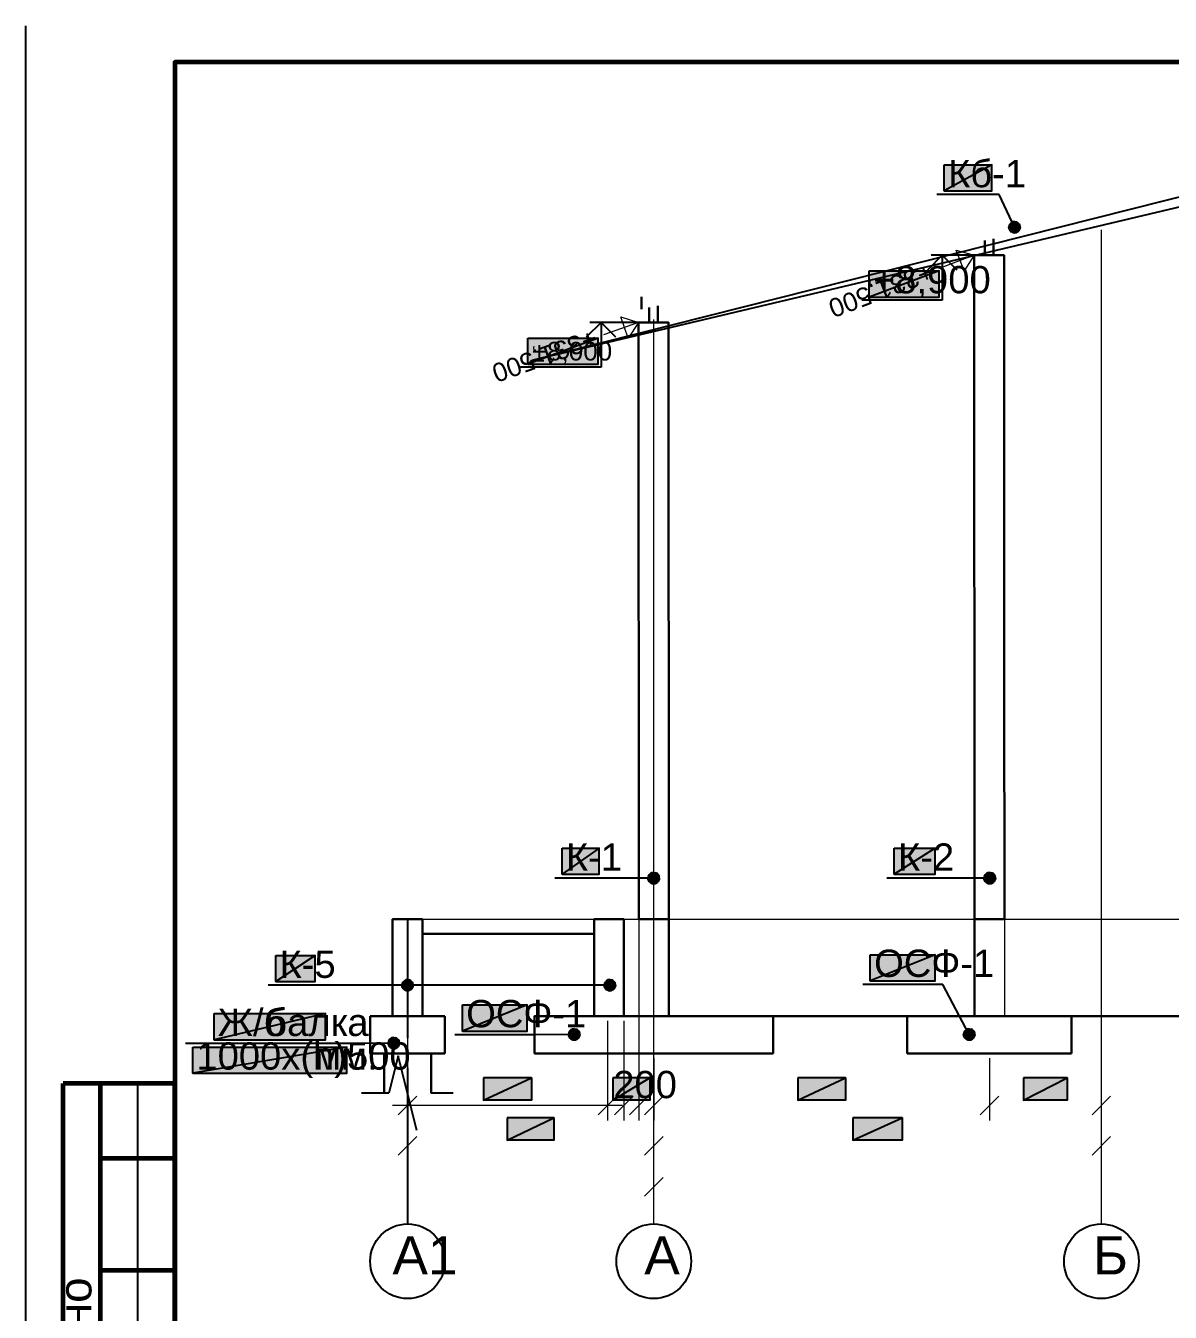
# Model space of a CAD drawing. Extents: x 8 to 21351, y 0 to 420.
# Drawn here: x 12431.9 to 12585.3, y 124.5 to 297 of the extents above; entities that cross this region are included whole.
import ezdxf

# ---------------------------------------------------------------- set-up
doc = ezdxf.new("R2010")
doc.units = 0
doc.linetypes.add('TEYPDFCAD_CENTER', pattern=[20, 12, -3, 2, -3])
for name, color, linetype in [('PDF_ВЫНОСКИ', 7, 'Continuous'), ('PDF_ОСИ', 7, 'Continuous'), ('PDF_ОТМЕТКИ', 7, 'Continuous'), ('TEY_REVIEW_AXIS', 7, 'Continuous'), ('TEY_REVIEW_LEADER', 7, 'Continuous')]:
    doc.layers.add(name, color=color, linetype=linetype)
doc.styles.add('TEYPDFCAD_TEXT', font='arial.ttf')
doc.dimstyles.new('TEYPDFCAD_SCALE_1', dxfattribs={"dimtxt": 2.5, "dimasz": 2.5, "dimexe": 1.25, "dimexo": 0.75, "dimtad": 1, "dimdsep": 46, "dimtxsty": 'Standard', "dimcen": 0.09, "dimadec": 0, "dimazin": 0, "dimtfac": 1, "dimtofl": 0, "dimtmove": 0, "dimatfit": 3, "dimfxl": 1, "dimarcsym": 0})

# ---------------------------------------------------------------- blocks, each defined once
blk = doc.blocks.new('TEY_AXIS')
at = {"layer": 'PDF_ОСИ', "linetype": 'TEYPDFCAD_CENTER', "lineweight": 9}
blk.add_line((0, 0), (1, 0), dxfattribs=at)
blk = doc.blocks.new('TEY_LEVEL')
at = {"layer": 'PDF_ОТМЕТКИ', "lineweight": 9}
blk.add_line((0, 0), (5, 0), dxfattribs=at)
blk.add_lwpolyline([(0, 0), (2, 1.5), (2, -1.5)], close=True, dxfattribs=at)
at = {"layer": 'PDF_ОТМЕТКИ', "style": 'TEYPDFCAD_TEXT'}
blk.add_text('+331,500', height=2.5, dxfattribs=at).set_placement((6, -1.25))

msp = doc.modelspace()

# ---------------------------------------------------------------- hatches: boundary and pattern name
at = {"true_color": 0xffffff}
h = msp.add_hatch(color=0, dxfattribs=at)
h.paths.add_polyline_path([(12555.03, 278.32), (12561.4, 278.32), (12555.03, 274.81)])
h.paths.add_polyline_path([(12561.4, 278.32), (12555.03, 274.81), (12561.4, 274.81)])
h = msp.add_hatch(color=7)
h.paths.add_polyline_path([(12563.75, 270.19), (12563.71, 269.96), (12564.47, 269.96)])
h.paths.add_polyline_path([(12563.71, 269.96), (12564.47, 269.96), (12563.75, 269.73)])
h.paths.add_polyline_path([(12564.47, 269.96), (12563.75, 269.73), (12563.85, 269.52)])
h = msp.add_hatch(color=7)
h.paths.add_polyline_path([(12564.24, 270.66), (12564.02, 270.55), (12564.47, 269.96)])
h.paths.add_polyline_path([(12564.02, 270.55), (12564.47, 269.96), (12563.85, 270.38)])
h.paths.add_polyline_path([(12564.47, 269.96), (12563.85, 270.38), (12563.75, 270.19)])
h = msp.add_hatch(color=7)
h.paths.add_polyline_path([(12563.85, 269.52), (12564.02, 269.35), (12564.47, 269.96)])
h.paths.add_polyline_path([(12564.02, 269.35), (12564.47, 269.96), (12564.24, 269.24)])
h.paths.add_polyline_path([(12564.47, 269.96), (12564.24, 269.24), (12564.47, 269.2)])
h = msp.add_hatch(color=7)
h.paths.add_polyline_path([(12564.89, 270.55), (12564.7, 270.66), (12564.47, 269.96)])
h.paths.add_polyline_path([(12564.7, 270.66), (12564.47, 269.96), (12564.47, 270.7)])
h.paths.add_polyline_path([(12564.47, 269.96), (12564.47, 270.7), (12564.24, 270.66)])
h = msp.add_hatch(color=7)
h.paths.add_polyline_path([(12565.21, 269.96), (12565.17, 270.19), (12564.47, 269.96)])
h.paths.add_polyline_path([(12565.17, 270.19), (12564.47, 269.96), (12565.06, 270.38)])
h.paths.add_polyline_path([(12564.47, 269.96), (12565.06, 270.38), (12564.89, 270.55)])
h = msp.add_hatch(color=7)
h.paths.add_polyline_path([(12564.47, 269.2), (12564.7, 269.24), (12564.47, 269.96)])
h.paths.add_polyline_path([(12564.7, 269.24), (12564.47, 269.96), (12564.89, 269.35)])
h.paths.add_polyline_path([(12564.47, 269.96), (12564.89, 269.35), (12565.06, 269.52)])
h = msp.add_hatch(color=7)
h.paths.add_polyline_path([(12565.06, 269.52), (12565.17, 269.73), (12564.47, 269.96)])
h.paths.add_polyline_path([(12565.17, 269.73), (12564.47, 269.96), (12565.21, 269.96)])
h = msp.add_hatch(color=0, dxfattribs=at)
h.paths.add_polyline_path([(12544.97, 264.08), (12554.37, 264.08), (12544.97, 260.58)])
h.paths.add_polyline_path([(12554.37, 264.08), (12544.97, 260.58), (12554.37, 260.58)])
h = msp.add_hatch(color=0, dxfattribs=at)
h.paths.add_polyline_path([(12499.23, 255.08), (12508.63, 255.08), (12499.23, 251.59)])
h.paths.add_polyline_path([(12508.63, 255.08), (12499.23, 251.59), (12508.63, 251.59)])
h = msp.add_hatch(color=0, dxfattribs=at)
h.paths.add_polyline_path([(12503.83, 186.67), (12508.76, 186.67), (12503.83, 183.18)])
h.paths.add_polyline_path([(12508.76, 186.67), (12503.83, 183.18), (12508.76, 183.18)])
h = msp.add_hatch(color=0, dxfattribs=at)
h.paths.add_polyline_path([(12548.34, 186.67), (12553.8, 186.67), (12548.34, 183.18)])
h.paths.add_polyline_path([(12553.8, 186.67), (12548.34, 183.18), (12553.8, 183.18)])
h = msp.add_hatch(color=7)
h.paths.add_polyline_path([(12515.36, 182.9), (12515.34, 182.67), (12516.08, 182.67)])
h.paths.add_polyline_path([(12515.34, 182.67), (12516.08, 182.67), (12515.36, 182.44)])
h.paths.add_polyline_path([(12516.08, 182.67), (12515.36, 182.44), (12515.47, 182.22)])
h = msp.add_hatch(color=7)
h.paths.add_polyline_path([(12515.85, 183.39), (12515.64, 183.28), (12516.08, 182.67)])
h.paths.add_polyline_path([(12515.64, 183.28), (12516.08, 182.67), (12515.47, 183.11)])
h.paths.add_polyline_path([(12516.08, 182.67), (12515.47, 183.11), (12515.36, 182.9)])
h = msp.add_hatch(color=7)
h.paths.add_polyline_path([(12516.53, 183.28), (12516.31, 183.39), (12516.08, 182.67)])
h.paths.add_polyline_path([(12516.31, 183.39), (12516.08, 182.67), (12516.08, 183.43)])
h.paths.add_polyline_path([(12516.08, 182.67), (12516.08, 183.43), (12515.85, 183.39)])
h = msp.add_hatch(color=7)
h.paths.add_polyline_path([(12516.82, 182.67), (12516.8, 182.9), (12516.08, 182.67)])
h.paths.add_polyline_path([(12516.8, 182.9), (12516.08, 182.67), (12516.69, 183.11)])
h.paths.add_polyline_path([(12516.08, 182.67), (12516.69, 183.11), (12516.53, 183.28)])
h = msp.add_hatch(color=7)
h.paths.add_polyline_path([(12560.4, 182.9), (12560.38, 182.67), (12561.12, 182.67)])
h.paths.add_polyline_path([(12560.38, 182.67), (12561.12, 182.67), (12560.4, 182.44)])
h.paths.add_polyline_path([(12561.12, 182.67), (12560.4, 182.44), (12560.51, 182.22)])
h = msp.add_hatch(color=7)
h.paths.add_polyline_path([(12560.89, 183.39), (12560.68, 183.28), (12561.12, 182.67)])
h.paths.add_polyline_path([(12560.68, 183.28), (12561.12, 182.67), (12560.51, 183.11)])
h.paths.add_polyline_path([(12561.12, 182.67), (12560.51, 183.11), (12560.4, 182.9)])
h = msp.add_hatch(color=7)
h.paths.add_polyline_path([(12561.57, 183.28), (12561.36, 183.39), (12561.12, 182.67)])
h.paths.add_polyline_path([(12561.36, 183.39), (12561.12, 182.67), (12561.12, 183.43)])
h.paths.add_polyline_path([(12561.12, 182.67), (12561.12, 183.43), (12560.89, 183.39)])
h = msp.add_hatch(color=7)
h.paths.add_polyline_path([(12561.89, 182.67), (12561.84, 182.9), (12561.12, 182.67)])
h.paths.add_polyline_path([(12561.84, 182.9), (12561.12, 182.67), (12561.74, 183.11)])
h.paths.add_polyline_path([(12561.12, 182.67), (12561.74, 183.11), (12561.57, 183.28)])
h = msp.add_hatch(color=7)
h.paths.add_polyline_path([(12515.47, 182.22), (12515.64, 182.08), (12516.08, 182.67)])
h.paths.add_polyline_path([(12515.64, 182.08), (12516.08, 182.67), (12515.85, 181.97)])
h.paths.add_polyline_path([(12516.08, 182.67), (12515.85, 181.97), (12516.08, 181.93)])
h = msp.add_hatch(color=7)
h.paths.add_polyline_path([(12516.08, 181.93), (12516.31, 181.97), (12516.08, 182.67)])
h.paths.add_polyline_path([(12516.31, 181.97), (12516.08, 182.67), (12516.53, 182.08)])
h.paths.add_polyline_path([(12516.08, 182.67), (12516.53, 182.08), (12516.69, 182.22)])
h = msp.add_hatch(color=7)
h.paths.add_polyline_path([(12516.69, 182.22), (12516.8, 182.44), (12516.08, 182.67)])
h.paths.add_polyline_path([(12516.8, 182.44), (12516.08, 182.67), (12516.82, 182.67)])
h = msp.add_hatch(color=7)
h.paths.add_polyline_path([(12560.51, 182.22), (12560.68, 182.08), (12561.12, 182.67)])
h.paths.add_polyline_path([(12560.68, 182.08), (12561.12, 182.67), (12560.89, 181.97)])
h.paths.add_polyline_path([(12561.12, 182.67), (12560.89, 181.97), (12561.12, 181.93)])
h = msp.add_hatch(color=7)
h.paths.add_polyline_path([(12561.12, 181.93), (12561.36, 181.97), (12561.12, 182.67)])
h.paths.add_polyline_path([(12561.36, 181.97), (12561.12, 182.67), (12561.57, 182.08)])
h.paths.add_polyline_path([(12561.12, 182.67), (12561.57, 182.08), (12561.74, 182.22)])
h = msp.add_hatch(color=7)
h.paths.add_polyline_path([(12561.74, 182.22), (12561.84, 182.44), (12561.12, 182.67)])
h.paths.add_polyline_path([(12561.84, 182.44), (12561.12, 182.67), (12561.89, 182.67)])
h = msp.add_hatch(color=0, dxfattribs=at)
h.paths.add_polyline_path([(12465.41, 172.3), (12470.7, 172.3), (12465.41, 168.8)])
h.paths.add_polyline_path([(12470.7, 172.3), (12465.41, 168.8), (12470.7, 168.8)])
h = msp.add_hatch(color=0, dxfattribs=at)
h.paths.add_polyline_path([(12545.12, 172.4), (12553.82, 172.4), (12545.12, 168.91)])
h.paths.add_polyline_path([(12553.82, 172.4), (12545.12, 168.91), (12553.82, 168.91)])
h = msp.add_hatch(color=7)
h.paths.add_polyline_path([(12482.38, 168.53), (12482.34, 168.3), (12483.08, 168.3)])
h.paths.add_polyline_path([(12482.34, 168.3), (12483.08, 168.3), (12482.38, 168.06)])
h.paths.add_polyline_path([(12483.08, 168.3), (12482.38, 168.06), (12482.49, 167.85)])
h = msp.add_hatch(color=7)
h.paths.add_polyline_path([(12482.85, 169.02), (12482.66, 168.91), (12483.08, 168.3)])
h.paths.add_polyline_path([(12482.66, 168.91), (12483.08, 168.3), (12482.49, 168.74)])
h.paths.add_polyline_path([(12483.08, 168.3), (12482.49, 168.74), (12482.38, 168.53)])
h = msp.add_hatch(color=7)
h.paths.add_polyline_path([(12482.49, 167.85), (12482.66, 167.7), (12483.08, 168.3)])
h.paths.add_polyline_path([(12482.66, 167.7), (12483.08, 168.3), (12482.85, 167.6)])
h.paths.add_polyline_path([(12483.08, 168.3), (12482.85, 167.6), (12483.08, 167.56)])
h = msp.add_hatch(color=7)
h.paths.add_polyline_path([(12483.53, 168.91), (12483.32, 169.02), (12483.08, 168.3)])
h.paths.add_polyline_path([(12483.32, 169.02), (12483.08, 168.3), (12483.08, 169.06)])
h.paths.add_polyline_path([(12483.08, 168.3), (12483.08, 169.06), (12482.85, 169.02)])
h = msp.add_hatch(color=7)
h.paths.add_polyline_path([(12483.84, 168.3), (12483.8, 168.53), (12483.08, 168.3)])
h.paths.add_polyline_path([(12483.8, 168.53), (12483.08, 168.3), (12483.7, 168.74)])
h.paths.add_polyline_path([(12483.08, 168.3), (12483.7, 168.74), (12483.53, 168.91)])
h = msp.add_hatch(color=7)
h.paths.add_polyline_path([(12483.08, 167.56), (12483.32, 167.6), (12483.08, 168.3)])
h.paths.add_polyline_path([(12483.32, 167.6), (12483.08, 168.3), (12483.53, 167.7)])
h.paths.add_polyline_path([(12483.08, 168.3), (12483.53, 167.7), (12483.7, 167.85)])
h = msp.add_hatch(color=7)
h.paths.add_polyline_path([(12483.7, 167.85), (12483.8, 168.06), (12483.08, 168.3)])
h.paths.add_polyline_path([(12483.8, 168.06), (12483.08, 168.3), (12483.84, 168.3)])
h = msp.add_hatch(color=7)
h.paths.add_polyline_path([(12509.5, 168.53), (12509.46, 168.3), (12510.22, 168.3)])
h.paths.add_polyline_path([(12509.46, 168.3), (12510.22, 168.3), (12509.5, 168.06)])
h.paths.add_polyline_path([(12510.22, 168.3), (12509.5, 168.06), (12509.6, 167.85)])
h = msp.add_hatch(color=7)
h.paths.add_polyline_path([(12509.99, 169.02), (12509.77, 168.91), (12510.22, 168.3)])
h.paths.add_polyline_path([(12509.77, 168.91), (12510.22, 168.3), (12509.6, 168.74)])
h.paths.add_polyline_path([(12510.22, 168.3), (12509.6, 168.74), (12509.5, 168.53)])
h = msp.add_hatch(color=7)
h.paths.add_polyline_path([(12509.6, 167.85), (12509.77, 167.7), (12510.22, 168.3)])
h.paths.add_polyline_path([(12509.77, 167.7), (12510.22, 168.3), (12509.99, 167.6)])
h.paths.add_polyline_path([(12510.22, 168.3), (12509.99, 167.6), (12510.22, 167.56)])
h = msp.add_hatch(color=7)
h.paths.add_polyline_path([(12510.64, 168.91), (12510.43, 169.02), (12510.22, 168.3)])
h.paths.add_polyline_path([(12510.43, 169.02), (12510.22, 168.3), (12510.22, 169.06)])
h.paths.add_polyline_path([(12510.22, 168.3), (12510.22, 169.06), (12509.99, 169.02)])
h = msp.add_hatch(color=7)
h.paths.add_polyline_path([(12510.96, 168.3), (12510.92, 168.53), (12510.22, 168.3)])
h.paths.add_polyline_path([(12510.92, 168.53), (12510.22, 168.3), (12510.81, 168.74)])
h.paths.add_polyline_path([(12510.22, 168.3), (12510.81, 168.74), (12510.64, 168.91)])
h = msp.add_hatch(color=7)
h.paths.add_polyline_path([(12510.22, 167.56), (12510.43, 167.6), (12510.22, 168.3)])
h.paths.add_polyline_path([(12510.43, 167.6), (12510.22, 168.3), (12510.64, 167.7)])
h.paths.add_polyline_path([(12510.22, 168.3), (12510.64, 167.7), (12510.81, 167.85)])
h = msp.add_hatch(color=7)
h.paths.add_polyline_path([(12510.81, 167.85), (12510.92, 168.06), (12510.22, 168.3)])
h.paths.add_polyline_path([(12510.92, 168.06), (12510.22, 168.3), (12510.96, 168.3)])
h = msp.add_hatch(color=0, dxfattribs=at)
h.paths.add_polyline_path([(12490.45, 165.67), (12499.13, 165.67), (12490.45, 162.16)])
h.paths.add_polyline_path([(12499.13, 165.67), (12490.45, 162.16), (12499.13, 162.16)])
h = msp.add_hatch(color=0, dxfattribs=at)
h.paths.add_polyline_path([(12457.15, 164.51), (12472.1, 164.51), (12457.15, 160.99)])
h.paths.add_polyline_path([(12472.1, 164.51), (12457.15, 160.99), (12472.1, 160.99)])
h = msp.add_hatch(color=7)
h.paths.add_polyline_path([(12505.18, 162.41), (12504.97, 162.31), (12505.41, 161.69)])
h.paths.add_polyline_path([(12504.97, 162.31), (12505.41, 161.69), (12504.8, 162.14)])
h.paths.add_polyline_path([(12505.41, 161.69), (12504.8, 162.14), (12504.69, 161.93)])
h = msp.add_hatch(color=7)
h.paths.add_polyline_path([(12505.86, 162.31), (12505.65, 162.41), (12505.41, 161.69)])
h.paths.add_polyline_path([(12505.65, 162.41), (12505.41, 161.69), (12505.41, 162.45)])
h.paths.add_polyline_path([(12505.41, 161.69), (12505.41, 162.45), (12505.18, 162.41)])
h = msp.add_hatch(color=7)
h.paths.add_polyline_path([(12506.18, 161.69), (12506.13, 161.93), (12505.41, 161.69)])
h.paths.add_polyline_path([(12506.13, 161.93), (12505.41, 161.69), (12506.03, 162.14)])
h.paths.add_polyline_path([(12505.41, 161.69), (12506.03, 162.14), (12505.86, 162.31)])
h = msp.add_hatch(color=7)
h.paths.add_polyline_path([(12558.16, 162.41), (12557.95, 162.31), (12558.39, 161.69)])
h.paths.add_polyline_path([(12557.95, 162.31), (12558.39, 161.69), (12557.78, 162.14)])
h.paths.add_polyline_path([(12558.39, 161.69), (12557.78, 162.14), (12557.67, 161.93)])
h = msp.add_hatch(color=7)
h.paths.add_polyline_path([(12558.82, 162.31), (12558.63, 162.41), (12558.39, 161.69)])
h.paths.add_polyline_path([(12558.63, 162.41), (12558.39, 161.69), (12558.39, 162.45)])
h.paths.add_polyline_path([(12558.39, 161.69), (12558.39, 162.45), (12558.16, 162.41)])
h = msp.add_hatch(color=7)
h.paths.add_polyline_path([(12559.13, 161.69), (12559.09, 161.93), (12558.39, 161.69)])
h.paths.add_polyline_path([(12559.09, 161.93), (12558.39, 161.69), (12558.99, 162.14)])
h.paths.add_polyline_path([(12558.39, 161.69), (12558.99, 162.14), (12558.82, 162.31)])
h = msp.add_hatch(color=7)
h.paths.add_polyline_path([(12480.52, 160.76), (12480.48, 160.53), (12481.24, 160.53)])
h.paths.add_polyline_path([(12480.48, 160.53), (12481.24, 160.53), (12480.52, 160.3)])
h.paths.add_polyline_path([(12481.24, 160.53), (12480.52, 160.3), (12480.63, 160.08)])
h = msp.add_hatch(color=7)
h.paths.add_polyline_path([(12481.01, 161.25), (12480.8, 161.14), (12481.24, 160.53)])
h.paths.add_polyline_path([(12480.8, 161.14), (12481.24, 160.53), (12480.63, 160.97)])
h.paths.add_polyline_path([(12481.24, 160.53), (12480.63, 160.97), (12480.52, 160.76)])
h = msp.add_hatch(color=7)
h.paths.add_polyline_path([(12480.63, 160.08), (12480.8, 159.94), (12481.24, 160.53)])
h.paths.add_polyline_path([(12480.8, 159.94), (12481.24, 160.53), (12481.01, 159.83)])
h.paths.add_polyline_path([(12481.24, 160.53), (12481.01, 159.83), (12481.24, 159.79)])
h = msp.add_hatch(color=7)
h.paths.add_polyline_path([(12481.69, 161.14), (12481.47, 161.25), (12481.24, 160.53)])
h.paths.add_polyline_path([(12481.47, 161.25), (12481.24, 160.53), (12481.24, 161.29)])
h.paths.add_polyline_path([(12481.24, 160.53), (12481.24, 161.29), (12481.01, 161.25)])
h = msp.add_hatch(color=7)
h.paths.add_polyline_path([(12481.98, 160.53), (12481.96, 160.76), (12481.24, 160.53)])
h.paths.add_polyline_path([(12481.96, 160.76), (12481.24, 160.53), (12481.85, 160.97)])
h.paths.add_polyline_path([(12481.24, 160.53), (12481.85, 160.97), (12481.69, 161.14)])
h = msp.add_hatch(color=7)
h.paths.add_polyline_path([(12481.24, 159.79), (12481.47, 159.83), (12481.24, 160.53)])
h.paths.add_polyline_path([(12481.47, 159.83), (12481.24, 160.53), (12481.69, 159.94)])
h.paths.add_polyline_path([(12481.24, 160.53), (12481.69, 159.94), (12481.85, 160.08)])
h = msp.add_hatch(color=7)
h.paths.add_polyline_path([(12481.85, 160.08), (12481.96, 160.3), (12481.24, 160.53)])
h.paths.add_polyline_path([(12481.96, 160.3), (12481.24, 160.53), (12481.98, 160.53)])
h = msp.add_hatch(color=7)
h.paths.add_polyline_path([(12504.69, 161.93), (12504.67, 161.69), (12505.41, 161.69)])
h.paths.add_polyline_path([(12504.67, 161.69), (12505.41, 161.69), (12504.69, 161.48)])
h.paths.add_polyline_path([(12505.41, 161.69), (12504.69, 161.48), (12504.8, 161.27)])
h = msp.add_hatch(color=7)
h.paths.add_polyline_path([(12504.8, 161.27), (12504.97, 161.1), (12505.41, 161.69)])
h.paths.add_polyline_path([(12504.97, 161.1), (12505.41, 161.69), (12505.18, 160.99)])
h.paths.add_polyline_path([(12505.41, 161.69), (12505.18, 160.99), (12505.41, 160.95)])
h = msp.add_hatch(color=7)
h.paths.add_polyline_path([(12505.41, 160.95), (12505.65, 160.99), (12505.41, 161.69)])
h.paths.add_polyline_path([(12505.65, 160.99), (12505.41, 161.69), (12505.86, 161.1)])
h.paths.add_polyline_path([(12505.41, 161.69), (12505.86, 161.1), (12506.03, 161.27)])
h = msp.add_hatch(color=7)
h.paths.add_polyline_path([(12506.03, 161.27), (12506.13, 161.48), (12505.41, 161.69)])
h.paths.add_polyline_path([(12506.13, 161.48), (12505.41, 161.69), (12506.18, 161.69)])
h = msp.add_hatch(color=7)
h.paths.add_polyline_path([(12557.67, 161.93), (12557.63, 161.69), (12558.39, 161.69)])
h.paths.add_polyline_path([(12557.63, 161.69), (12558.39, 161.69), (12557.67, 161.48)])
h.paths.add_polyline_path([(12558.39, 161.69), (12557.67, 161.48), (12557.78, 161.27)])
h = msp.add_hatch(color=7)
h.paths.add_polyline_path([(12557.78, 161.27), (12557.95, 161.1), (12558.39, 161.69)])
h.paths.add_polyline_path([(12557.95, 161.1), (12558.39, 161.69), (12558.16, 160.99)])
h.paths.add_polyline_path([(12558.39, 161.69), (12558.16, 160.99), (12558.39, 160.95)])
h = msp.add_hatch(color=7)
h.paths.add_polyline_path([(12558.39, 160.95), (12558.63, 160.99), (12558.39, 161.69)])
h.paths.add_polyline_path([(12558.63, 160.99), (12558.39, 161.69), (12558.82, 161.1)])
h.paths.add_polyline_path([(12558.39, 161.69), (12558.82, 161.1), (12558.99, 161.27)])
h = msp.add_hatch(color=7)
h.paths.add_polyline_path([(12558.99, 161.27), (12559.09, 161.48), (12558.39, 161.69)])
h.paths.add_polyline_path([(12559.09, 161.48), (12558.39, 161.69), (12559.13, 161.69)])
h = msp.add_hatch(color=0, dxfattribs=at)
h.paths.add_polyline_path([(12454.3, 160), (12474.95, 160), (12454.3, 156.51)])
h.paths.add_polyline_path([(12474.95, 160), (12454.3, 156.51), (12474.95, 156.51)])
h = msp.add_hatch(color=0, dxfattribs=at)
h.paths.add_polyline_path([(12493.28, 155.91), (12493.28, 152.91), (12499.7, 155.91)])
h.paths.add_polyline_path([(12493.28, 152.91), (12499.7, 155.91), (12499.7, 152.91)])
h = msp.add_hatch(color=0, dxfattribs=at)
h.paths.add_polyline_path([(12510.6, 155.91), (12510.6, 152.91), (12515.57, 155.91)])
h.paths.add_polyline_path([(12510.6, 152.91), (12515.57, 155.91), (12515.57, 152.91)])
h = msp.add_hatch(color=0, dxfattribs=at)
h.paths.add_polyline_path([(12535.39, 155.91), (12535.39, 152.91), (12541.8, 155.91)])
h.paths.add_polyline_path([(12535.39, 152.91), (12541.8, 155.91), (12541.8, 152.91)])
h = msp.add_hatch(color=0, dxfattribs=at)
h.paths.add_polyline_path([(12565.65, 155.91), (12565.65, 152.91), (12571.52, 155.91)])
h.paths.add_polyline_path([(12565.65, 152.91), (12571.52, 155.91), (12571.52, 152.91)])
h = msp.add_hatch(color=0, dxfattribs=at)
h.paths.add_polyline_path([(12496.46, 150.52), (12496.46, 147.51), (12502.68, 150.52)])
h.paths.add_polyline_path([(12496.46, 147.51), (12502.68, 150.52), (12502.68, 147.51)])
h = msp.add_hatch(color=0, dxfattribs=at)
h.paths.add_polyline_path([(12542.79, 150.52), (12542.79, 147.51), (12549.38, 150.52)])
h.paths.add_polyline_path([(12542.79, 147.51), (12549.38, 150.52), (12549.38, 147.51)])

# ---------------------------------------------------------------- linework, layer by layer
at = {"color": 7, "lineweight": 25}
for p, q in [((12562.39, 274.32), (12554.03, 274.32)), ((12564.47, 269.96), (12562.39, 274.32)), ((12554.77, 266.19), (12552.78, 264.18)), ((12559.05, 266.19), (12553.27, 266.19)), ((12556.78, 264.18), (12554.77, 266.19)), ((12509.03, 257.18), (12507.02, 255.19)), ((12514.05, 257.18), (12507.53, 257.18)), ((12511.02, 255.19), (12509.03, 257.18)), ((12509.75, 182.67), (12502.83, 182.67)), ((12516.08, 182.67), (12509.75, 182.67)), ((12554.79, 182.67), (12547.32, 182.67)), ((12561.12, 182.67), (12554.79, 182.67)), ((12471.69, 168.3), (12464.41, 168.3)), ((12483.08, 168.3), (12471.69, 168.3)), ((12481.83, 158.86), (12480.58, 153.84)), ((12483.08, 159.72), (12483.08, 158.73)), ((12483.08, 157.23), (12483.08, 141.29)), ((12479.93, 153.84), (12476.92, 153.84)), ((12480.58, 153.84), (12479.93, 153.84)), ((12489.22, 153.84), (12486.24, 153.84)), ((12483.08, 141.29), (12483.08, 136.27))]:
    msp.add_line(p, q, dxfattribs=at)
at = {"color": 0, "lineweight": 0, "true_color": 0xffffff}
for p, q in [((12555.03, 274.81), (12561.4, 274.81)), ((12544.97, 260.58), (12554.37, 260.58)), ((12499.23, 251.59), (12508.63, 251.59)), ((12503.83, 183.18), (12508.76, 183.18)), ((12548.34, 183.18), (12553.8, 183.18)), ((12465.41, 168.8), (12470.7, 168.8)), ((12545.12, 168.91), (12553.82, 168.91)), ((12457.15, 160.99), (12472.1, 160.99)), ((12490.45, 162.16), (12499.13, 162.16))]:
    msp.add_line(p, q, dxfattribs=at)
at = {"color": 7, "lineweight": 30}
for p, q in [((12560.47, 266.19), (12560.47, 268.18)), ((12561.65, 266.19), (12561.65, 268.41)), ((12514.45, 260.63), (12514.45, 258.97)), ((12515.47, 257.18), (12515.47, 259.19)), ((12516.65, 257.18), (12516.65, 259.42)), ((12478.09, 159.17), (12478.09, 164.17)), ((12478.09, 164.17), (12488.08, 164.17)), ((12488.08, 164.17), (12488.08, 159.17)), ((12488.08, 159.17), (12478.09, 159.17)), ((12479.93, 153.84), (12479.93, 159.17)), ((12486.24, 153.84), (12486.24, 159.17))]:
    msp.add_line(p, q, dxfattribs=at)
at = {"color": 7, "lineweight": 5}
for p, q in [((12478.09, 164.17), (12488.08, 164.17)), ((12483.08, 163.53), (12483.08, 150.16)), ((12516.1, 158.54), (12516.1, 150.16)), ((12561.08, 158.54), (12561.08, 150.16)), ((12576.09, 152.78), (12576.09, 154.16)), ((12576.09, 152.78), (12576.09, 154.16)), ((12484.33, 153.42), (12481.83, 150.92)), ((12508.65, 150.92), (12511.15, 153.42)), ((12513.33, 153.42), (12510.83, 150.92)), ((12512.82, 150.92), (12515.34, 153.42)), ((12517.35, 153.42), (12514.85, 150.92)), ((12562.33, 153.42), (12559.83, 150.92)), ((12559.83, 150.92), (12562.33, 153.42)), ((12577.34, 153.42), (12574.84, 150.92)), ((12574.84, 150.92), (12577.34, 153.42)), ((12516.08, 147.38), (12516.08, 148.76)), ((12576.09, 147.38), (12576.09, 148.76)), ((12576.09, 147.38), (12576.09, 148.76)), ((12484.33, 148.02), (12481.83, 145.5)), ((12517.33, 148.02), (12514.83, 145.5)), ((12514.83, 145.5), (12517.33, 148.02)), ((12577.34, 148.02), (12574.84, 145.5)), ((12574.84, 145.5), (12577.34, 148.02)), ((12517.33, 142.54), (12514.83, 140.04))]:
    msp.add_line(p, q, dxfattribs=at)
at = {"lineweight": 60}
for p, q in [((12441.91, 145.1), (12451.9, 145.1)), ((12441.91, 130.11), (12451.9, 130.11))]:
    msp.add_line(p, q, dxfattribs=at)
at = {"color": 0, "true_color": 0xffffff}
for points in [[(12555.03, 278.32), (12561.4, 278.32), (12555.03, 274.81)], [(12561.4, 278.32), (12555.03, 274.81), (12561.4, 274.81)], [(12544.97, 264.08), (12554.37, 264.08), (12544.97, 260.58)], [(12554.37, 264.08), (12544.97, 260.58), (12554.37, 260.58)], [(12499.23, 255.08), (12508.63, 255.08), (12499.23, 251.59)], [(12508.63, 255.08), (12499.23, 251.59), (12508.63, 251.59)], [(12503.83, 186.67), (12508.76, 186.67), (12503.83, 183.18)], [(12508.76, 186.67), (12503.83, 183.18), (12508.76, 183.18)], [(12548.34, 186.67), (12553.8, 186.67), (12548.34, 183.18)], [(12553.8, 186.67), (12548.34, 183.18), (12553.8, 183.18)], [(12465.41, 172.3), (12470.7, 172.3), (12465.41, 168.8)], [(12470.7, 172.3), (12465.41, 168.8), (12470.7, 168.8)], [(12545.12, 172.4), (12553.82, 172.4), (12545.12, 168.91)], [(12553.82, 172.4), (12545.12, 168.91), (12553.82, 168.91)], [(12490.45, 165.67), (12499.13, 165.67), (12490.45, 162.16)], [(12499.13, 165.67), (12490.45, 162.16), (12499.13, 162.16)], [(12457.15, 164.51), (12472.1, 164.51), (12457.15, 160.99)], [(12472.1, 164.51), (12457.15, 160.99), (12472.1, 160.99)], [(12454.3, 160), (12474.95, 160), (12454.3, 156.51)], [(12474.95, 160), (12454.3, 156.51), (12474.95, 156.51)], [(12493.28, 155.91), (12493.28, 152.91), (12499.7, 155.91)], [(12493.28, 152.91), (12499.7, 155.91), (12499.7, 152.91)], [(12510.6, 155.91), (12510.6, 152.91), (12515.57, 155.91)], [(12510.6, 152.91), (12515.57, 155.91), (12515.57, 152.91)], [(12535.39, 155.91), (12535.39, 152.91), (12541.8, 155.91)], [(12535.39, 152.91), (12541.8, 155.91), (12541.8, 152.91)], [(12565.65, 155.91), (12565.65, 152.91), (12571.52, 155.91)], [(12565.65, 152.91), (12571.52, 155.91), (12571.52, 152.91)], [(12496.46, 150.52), (12496.46, 147.51), (12502.68, 150.52)], [(12496.46, 147.51), (12502.68, 150.52), (12502.68, 147.51)], [(12542.79, 150.52), (12542.79, 147.51), (12549.38, 150.52)], [(12542.79, 147.51), (12549.38, 150.52), (12549.38, 147.51)]]:
    msp.add_lwpolyline(points, close=True, dxfattribs=at)
at = {"color": 7}
for points in [[(12563.75, 270.19), (12563.71, 269.96), (12564.47, 269.96)], [(12563.71, 269.96), (12564.47, 269.96), (12563.75, 269.73)], [(12564.47, 269.96), (12563.85, 270.38), (12563.75, 270.19)], [(12564.47, 269.96), (12563.75, 269.73), (12563.85, 269.52)], [(12564.02, 270.55), (12564.47, 269.96), (12563.85, 270.38)], [(12563.85, 269.52), (12564.02, 269.35), (12564.47, 269.96)], [(12564.24, 270.66), (12564.02, 270.55), (12564.47, 269.96)], [(12564.02, 269.35), (12564.47, 269.96), (12564.24, 269.24)], [(12564.47, 269.96), (12564.47, 270.7), (12564.24, 270.66)], [(12564.47, 269.96), (12564.24, 269.24), (12564.47, 269.2)], [(12564.7, 270.66), (12564.47, 269.96), (12564.47, 270.7)], [(12564.89, 270.55), (12564.7, 270.66), (12564.47, 269.96)], [(12564.47, 269.96), (12565.06, 270.38), (12564.89, 270.55)], [(12565.17, 270.19), (12564.47, 269.96), (12565.06, 270.38)], [(12565.21, 269.96), (12565.17, 270.19), (12564.47, 269.96)], [(12564.47, 269.2), (12564.7, 269.24), (12564.47, 269.96)], [(12564.7, 269.24), (12564.47, 269.96), (12564.89, 269.35)], [(12564.47, 269.96), (12564.89, 269.35), (12565.06, 269.52)], [(12565.06, 269.52), (12565.17, 269.73), (12564.47, 269.96)], [(12565.17, 269.73), (12564.47, 269.96), (12565.21, 269.96)], [(12515.36, 182.9), (12515.34, 182.67), (12516.08, 182.67)], [(12516.08, 182.67), (12515.47, 183.11), (12515.36, 182.9)], [(12515.64, 183.28), (12516.08, 182.67), (12515.47, 183.11)], [(12515.85, 183.39), (12515.64, 183.28), (12516.08, 182.67)], [(12516.08, 182.67), (12516.08, 183.43), (12515.85, 183.39)], [(12516.31, 183.39), (12516.08, 182.67), (12516.08, 183.43)], [(12516.53, 183.28), (12516.31, 183.39), (12516.08, 182.67)], [(12516.08, 182.67), (12516.69, 183.11), (12516.53, 183.28)], [(12516.8, 182.9), (12516.08, 182.67), (12516.69, 183.11)], [(12516.82, 182.67), (12516.8, 182.9), (12516.08, 182.67)], [(12560.4, 182.9), (12560.38, 182.67), (12561.12, 182.67)], [(12561.12, 182.67), (12560.51, 183.11), (12560.4, 182.9)], [(12560.68, 183.28), (12561.12, 182.67), (12560.51, 183.11)], [(12560.89, 183.39), (12560.68, 183.28), (12561.12, 182.67)], [(12561.12, 182.67), (12561.12, 183.43), (12560.89, 183.39)], [(12561.36, 183.39), (12561.12, 182.67), (12561.12, 183.43)], [(12561.57, 183.28), (12561.36, 183.39), (12561.12, 182.67)], [(12561.12, 182.67), (12561.74, 183.11), (12561.57, 183.28)], [(12561.84, 182.9), (12561.12, 182.67), (12561.74, 183.11)], [(12561.89, 182.67), (12561.84, 182.9), (12561.12, 182.67)], [(12515.34, 182.67), (12516.08, 182.67), (12515.36, 182.44)], [(12516.08, 182.67), (12515.36, 182.44), (12515.47, 182.22)], [(12515.47, 182.22), (12515.64, 182.08), (12516.08, 182.67)], [(12515.64, 182.08), (12516.08, 182.67), (12515.85, 181.97)], [(12516.08, 182.67), (12515.85, 181.97), (12516.08, 181.93)], [(12516.08, 181.93), (12516.31, 181.97), (12516.08, 182.67)], [(12516.31, 181.97), (12516.08, 182.67), (12516.53, 182.08)], [(12516.08, 182.67), (12516.53, 182.08), (12516.69, 182.22)], [(12516.69, 182.22), (12516.8, 182.44), (12516.08, 182.67)], [(12516.8, 182.44), (12516.08, 182.67), (12516.82, 182.67)], [(12560.38, 182.67), (12561.12, 182.67), (12560.4, 182.44)], [(12561.12, 182.67), (12560.4, 182.44), (12560.51, 182.22)], [(12560.51, 182.22), (12560.68, 182.08), (12561.12, 182.67)], [(12560.68, 182.08), (12561.12, 182.67), (12560.89, 181.97)], [(12561.12, 182.67), (12560.89, 181.97), (12561.12, 181.93)], [(12561.12, 181.93), (12561.36, 181.97), (12561.12, 182.67)], [(12561.36, 181.97), (12561.12, 182.67), (12561.57, 182.08)], [(12561.12, 182.67), (12561.57, 182.08), (12561.74, 182.22)], [(12561.74, 182.22), (12561.84, 182.44), (12561.12, 182.67)], [(12561.84, 182.44), (12561.12, 182.67), (12561.89, 182.67)], [(12482.38, 168.53), (12482.34, 168.3), (12483.08, 168.3)], [(12482.34, 168.3), (12483.08, 168.3), (12482.38, 168.06)], [(12483.08, 168.3), (12482.49, 168.74), (12482.38, 168.53)], [(12483.08, 168.3), (12482.38, 168.06), (12482.49, 167.85)], [(12482.66, 168.91), (12483.08, 168.3), (12482.49, 168.74)], [(12482.49, 167.85), (12482.66, 167.7), (12483.08, 168.3)], [(12482.85, 169.02), (12482.66, 168.91), (12483.08, 168.3)], [(12482.66, 167.7), (12483.08, 168.3), (12482.85, 167.6)], [(12483.08, 168.3), (12483.08, 169.06), (12482.85, 169.02)], [(12483.08, 168.3), (12482.85, 167.6), (12483.08, 167.56)], [(12483.32, 169.02), (12483.08, 168.3), (12483.08, 169.06)], [(12483.53, 168.91), (12483.32, 169.02), (12483.08, 168.3)], [(12483.08, 168.3), (12483.7, 168.74), (12483.53, 168.91)], [(12483.8, 168.53), (12483.08, 168.3), (12483.7, 168.74)], [(12483.84, 168.3), (12483.8, 168.53), (12483.08, 168.3)], [(12483.08, 167.56), (12483.32, 167.6), (12483.08, 168.3)], [(12483.32, 167.6), (12483.08, 168.3), (12483.53, 167.7)], [(12483.08, 168.3), (12483.53, 167.7), (12483.7, 167.85)], [(12483.7, 167.85), (12483.8, 168.06), (12483.08, 168.3)], [(12483.8, 168.06), (12483.08, 168.3), (12483.84, 168.3)], [(12509.5, 168.53), (12509.46, 168.3), (12510.22, 168.3)], [(12509.46, 168.3), (12510.22, 168.3), (12509.5, 168.06)], [(12510.22, 168.3), (12509.6, 168.74), (12509.5, 168.53)], [(12510.22, 168.3), (12509.5, 168.06), (12509.6, 167.85)], [(12509.77, 168.91), (12510.22, 168.3), (12509.6, 168.74)], [(12509.6, 167.85), (12509.77, 167.7), (12510.22, 168.3)], [(12509.99, 169.02), (12509.77, 168.91), (12510.22, 168.3)], [(12509.77, 167.7), (12510.22, 168.3), (12509.99, 167.6)], [(12510.22, 168.3), (12510.22, 169.06), (12509.99, 169.02)], [(12510.22, 168.3), (12509.99, 167.6), (12510.22, 167.56)], [(12510.43, 169.02), (12510.22, 168.3), (12510.22, 169.06)], [(12510.64, 168.91), (12510.43, 169.02), (12510.22, 168.3)], [(12510.22, 168.3), (12510.81, 168.74), (12510.64, 168.91)], [(12510.92, 168.53), (12510.22, 168.3), (12510.81, 168.74)], [(12510.96, 168.3), (12510.92, 168.53), (12510.22, 168.3)], [(12510.22, 167.56), (12510.43, 167.6), (12510.22, 168.3)], [(12510.43, 167.6), (12510.22, 168.3), (12510.64, 167.7)], [(12510.22, 168.3), (12510.64, 167.7), (12510.81, 167.85)], [(12510.81, 167.85), (12510.92, 168.06), (12510.22, 168.3)], [(12510.92, 168.06), (12510.22, 168.3), (12510.96, 168.3)], [(12504.97, 162.31), (12505.41, 161.69), (12504.8, 162.14)], [(12505.18, 162.41), (12504.97, 162.31), (12505.41, 161.69)], [(12505.41, 161.69), (12505.41, 162.45), (12505.18, 162.41)], [(12505.65, 162.41), (12505.41, 161.69), (12505.41, 162.45)], [(12505.86, 162.31), (12505.65, 162.41), (12505.41, 161.69)], [(12505.41, 161.69), (12506.03, 162.14), (12505.86, 162.31)], [(12557.95, 162.31), (12558.39, 161.69), (12557.78, 162.14)], [(12558.16, 162.41), (12557.95, 162.31), (12558.39, 161.69)], [(12558.39, 161.69), (12558.39, 162.45), (12558.16, 162.41)], [(12558.63, 162.41), (12558.39, 161.69), (12558.39, 162.45)], [(12558.82, 162.31), (12558.63, 162.41), (12558.39, 161.69)], [(12558.39, 161.69), (12558.99, 162.14), (12558.82, 162.31)], [(12480.52, 160.76), (12480.48, 160.53), (12481.24, 160.53)], [(12480.48, 160.53), (12481.24, 160.53), (12480.52, 160.3)], [(12481.24, 160.53), (12480.63, 160.97), (12480.52, 160.76)], [(12481.24, 160.53), (12480.52, 160.3), (12480.63, 160.08)], [(12480.8, 161.14), (12481.24, 160.53), (12480.63, 160.97)], [(12480.63, 160.08), (12480.8, 159.94), (12481.24, 160.53)], [(12481.01, 161.25), (12480.8, 161.14), (12481.24, 160.53)], [(12480.8, 159.94), (12481.24, 160.53), (12481.01, 159.83)], [(12481.24, 160.53), (12481.24, 161.29), (12481.01, 161.25)], [(12481.24, 160.53), (12481.01, 159.83), (12481.24, 159.79)], [(12481.47, 161.25), (12481.24, 160.53), (12481.24, 161.29)], [(12481.69, 161.14), (12481.47, 161.25), (12481.24, 160.53)], [(12481.24, 160.53), (12481.85, 160.97), (12481.69, 161.14)], [(12481.96, 160.76), (12481.24, 160.53), (12481.85, 160.97)], [(12481.98, 160.53), (12481.96, 160.76), (12481.24, 160.53)], [(12481.24, 159.79), (12481.47, 159.83), (12481.24, 160.53)], [(12481.47, 159.83), (12481.24, 160.53), (12481.69, 159.94)], [(12481.24, 160.53), (12481.69, 159.94), (12481.85, 160.08)], [(12481.85, 160.08), (12481.96, 160.3), (12481.24, 160.53)], [(12481.96, 160.3), (12481.24, 160.53), (12481.98, 160.53)], [(12504.69, 161.93), (12504.67, 161.69), (12505.41, 161.69)], [(12504.67, 161.69), (12505.41, 161.69), (12504.69, 161.48)], [(12505.41, 161.69), (12504.8, 162.14), (12504.69, 161.93)], [(12505.41, 161.69), (12504.69, 161.48), (12504.8, 161.27)], [(12504.8, 161.27), (12504.97, 161.1), (12505.41, 161.69)], [(12504.97, 161.1), (12505.41, 161.69), (12505.18, 160.99)], [(12505.41, 161.69), (12505.18, 160.99), (12505.41, 160.95)], [(12506.13, 161.93), (12505.41, 161.69), (12506.03, 162.14)], [(12506.18, 161.69), (12506.13, 161.93), (12505.41, 161.69)], [(12505.41, 160.95), (12505.65, 160.99), (12505.41, 161.69)], [(12505.65, 160.99), (12505.41, 161.69), (12505.86, 161.1)], [(12505.41, 161.69), (12505.86, 161.1), (12506.03, 161.27)], [(12506.03, 161.27), (12506.13, 161.48), (12505.41, 161.69)], [(12506.13, 161.48), (12505.41, 161.69), (12506.18, 161.69)], [(12557.67, 161.93), (12557.63, 161.69), (12558.39, 161.69)], [(12557.63, 161.69), (12558.39, 161.69), (12557.67, 161.48)], [(12558.39, 161.69), (12557.78, 162.14), (12557.67, 161.93)], [(12558.39, 161.69), (12557.67, 161.48), (12557.78, 161.27)], [(12557.78, 161.27), (12557.95, 161.1), (12558.39, 161.69)], [(12557.95, 161.1), (12558.39, 161.69), (12558.16, 160.99)], [(12558.39, 161.69), (12558.16, 160.99), (12558.39, 160.95)], [(12559.09, 161.93), (12558.39, 161.69), (12558.99, 162.14)], [(12559.13, 161.69), (12559.09, 161.93), (12558.39, 161.69)], [(12558.39, 160.95), (12558.63, 160.99), (12558.39, 161.69)], [(12558.63, 160.99), (12558.39, 161.69), (12558.82, 161.1)], [(12558.39, 161.69), (12558.82, 161.1), (12558.99, 161.27)], [(12558.99, 161.27), (12559.09, 161.48), (12558.39, 161.69)], [(12559.09, 161.48), (12558.39, 161.69), (12559.13, 161.69)]]:
    msp.add_lwpolyline(points, close=True, dxfattribs=at)
at = {"color": 7, "lineweight": 25}
for centre in [(12483.09, 131.29), (12516.09, 131.29), (12576.1, 131.29)]:
    msp.add_circle(centre, 5.01, dxfattribs=at)
at = {"layer": 'TEY_REVIEW_AXIS', "lineweight": 25}
for p, q in [((12431.9, 0.11), (12431.9, 296.97)), ((12446.91, 90.11), (12446.91, 155.11))]:
    msp.add_line(p, q, dxfattribs=at)
at = {"layer": 'TEY_REVIEW_AXIS', "color": 7, "lineweight": 30}
for p, q in [((12508.08, 175.18), (12485.07, 175.18)), ((12698.11, 164.17), (12514.09, 164.17))]:
    msp.add_line(p, q, dxfattribs=at)
at = {"layer": 'TEY_REVIEW_AXIS', "color": 7, "lineweight": 25}
for p, q in [((12510.22, 168.3), (12471.69, 168.3)), ((12475.95, 160.51), (12453.3, 160.51))]:
    msp.add_line(p, q, dxfattribs=at)
at = {"layer": 'TEY_REVIEW_AXIS', "color": 0, "lineweight": 0, "true_color": 0xffffff}
msp.add_line((12454.3, 156.51), (12474.95, 156.51), dxfattribs=at)
at = {"layer": 'TEY_REVIEW_AXIS', "lineweight": 60}
for p, q in [((12436.9, 90.11), (12436.9, 155.11)), ((12441.91, 90.11), (12441.91, 155.11)), ((12451.9, 5.1), (12451.9, 155.11))]:
    msp.add_line(p, q, dxfattribs=at)
at = {"layer": 'TEY_REVIEW_AXIS', "color": 7, "lineweight": 5}
msp.add_line((12511.91, 152.17), (12481.07, 152.17), dxfattribs=at)
at = {"layer": 'TEY_REVIEW_AXIS', "lineweight": 60}
msp.add_lwpolyline([(12451.9, 5.1), (12846.89, 5.1), (12846.89, 292.1), (12451.9, 292.1)], close=True, dxfattribs=at)
at = {"layer": 'TEY_REVIEW_AXIS', "color": 7, "lineweight": 30}
for points in [[(12563.07, 211.18), (12563.05, 266.19), (12559.05, 266.19), (12559.09, 177.16), (12563.09, 177.16)], [(12518.09, 177.16), (12518.05, 257.18), (12514.05, 257.18), (12514.09, 177.16)], [(12532.08, 159.17), (12532.08, 164.17), (12500.12, 164.17), (12500.12, 159.17)], [(12572.09, 159.17), (12572.09, 164.17), (12550.07, 164.17), (12550.07, 159.17)]]:
    msp.add_lwpolyline(points, close=True, dxfattribs=at)
at = {"layer": 'TEY_REVIEW_LEADER', "color": 7, "lineweight": 25}
for p, q in [((12554.77, 266.19), (12554.77, 260.18)), ((12554.77, 260.18), (12543.98, 260.18)), ((12509.03, 257.18), (12509.03, 251.18)), ((12509.03, 251.18), (12498.24, 251.18)), ((12483.08, 177.16), (12483.08, 161.23)), ((12554.82, 168.4), (12544.13, 168.4)), ((12558.39, 161.69), (12554.82, 168.4)), ((12481.24, 160.53), (12475.95, 160.51)), ((12500.12, 161.67), (12489.43, 161.67)), ((12505.41, 161.69), (12500.12, 161.67)), ((12484.33, 148.84), (12481.83, 158.86))]:
    msp.add_line(p, q, dxfattribs=at)
at = {"layer": 'TEY_REVIEW_LEADER', "color": 7, "lineweight": 30}
for p, q in [((12518.09, 177.16), (12518.09, 164.17)), ((12559.09, 177.16), (12559.09, 164.17))]:
    msp.add_line(p, q, dxfattribs=at)
at = {"layer": 'TEY_REVIEW_LEADER', "color": 7, "lineweight": 5}
for p, q in [((12509.9, 163.53), (12509.9, 150.16)), ((12512.08, 163.53), (12512.08, 150.16))]:
    msp.add_line(p, q, dxfattribs=at)
at = {"layer": 'TEY_REVIEW_LEADER', "lineweight": 60}
msp.add_line((12451.9, 155.11), (12436.9, 155.11), dxfattribs=at)
at = {"layer": 'TEY_REVIEW_LEADER', "color": 7, "lineweight": 30}
for points in [[(12485.07, 164.17), (12485.07, 177.16), (12481.07, 177.16), (12481.07, 164.17)], [(12512.08, 164.17), (12512.08, 177.16), (12508.08, 177.16), (12508.08, 164.17)]]:
    msp.add_lwpolyline(points, close=True, dxfattribs=at)

# ---------------------------------------------------------------- block references
at = {"layer": 'PDF_ОСИ'}
for p, xscale, rotation in [((12576.09, 136.27), 133.3076666666666, 90), ((12563.05, 266.19), 102.0233420697364, -89.97795468384547), ((12514.05, 257.18), 107.0186740854586, -89.96968477557328), ((12516.08, 136.27), 121.3061666666667, 90)]:
    msp.add_blockref('TEY_AXIS', p, dxfattribs=dict(at, xscale=xscale, rotation=rotation))
at = {"layer": 'PDF_ОСИ', "xscale": 224.1126666666666}
msp.add_blockref('TEY_AXIS', (12481.07, 177.16), dxfattribs=at)
at = {"layer": 'PDF_ОТМЕТКИ'}
for p, rotation in [((12559.05, 266.19), -159.3949924102525), ((12514.05, 257.18), -160.3783977660012)]:
    msp.add_blockref('TEY_LEVEL', p, dxfattribs=dict(at, rotation=rotation))

# ---------------------------------------------------------------- texts
at = {"color": 7, "style": 'TEYPDFCAD_TEXT'}
for s, height, p in [('Ж/б', 3.662, (12457.64, 161.5)), ('балка', 3.662, (12464.01, 161.5)), ('А1', 5.126, (12481.05, 129.52)), ('Б', 5.13, (12574.97, 129.52))]:
    msp.add_text(s, height=height, dxfattribs=at).set_placement(p)
at = {"layer": 'PDF_ВЫНОСКИ', "style": 'TEYPDFCAD_TEXT'}
msp.add_text('+8,000', height=2.5, dxfattribs=at).set_placement((12499.74, 252.07))
msp.add_text('+8,000', height=2.5, dxfattribs=at).set_placement((12499.74, 252.07))
at = {"layer": 'TEY_REVIEW_LEADER', "color": 7, "style": 'TEYPDFCAD_TEXT'}
for s, height, p in [('Кб-1', 3.662, (12555.54, 275.31)), ('+8,900', 3.662, (12545.48, 261.09)), ('К-1', 3.662, (12504.31, 183.66)), ('К-2', 3.662, (12548.83, 183.66)), ('К-5', 3.662, (12465.92, 169.29)), ('ОСФ-1', 3.662, (12545.63, 169.42)), ('ОСФ-1', 3.662, (12490.94, 162.67)), ('1000х(h)500', 3.6618, (12454.78, 156.99)), ('мм.', 3.662, (12470.63, 156.99)), ('200', 3.662, (12510.66, 153.16)), ('А', 5.13, (12514.81, 129.52))]:
    msp.add_text(s, height=height, dxfattribs=at).set_placement(p)
msp.add_text('Согласовано', height=4.3921, rotation=90, dxfattribs=at).set_placement((12440.71, 92.1))

# ---------------------------------------------------------------- leaders
at = {"layer": 'PDF_ВЫНОСКИ', "lineweight": 9, "annotation_type": 0, "has_hookline": 1, "hookline_direction": 0}
for points in [[(12606.06, 278.93), (12499.74, 252.07)], [(12606.06, 277.3), (12499.74, 252.07)]]:
    msp.add_leader(points, dimstyle='TEYPDFCAD_SCALE_1', dxfattribs=at)

doc.saveas('drawing.dxf')
